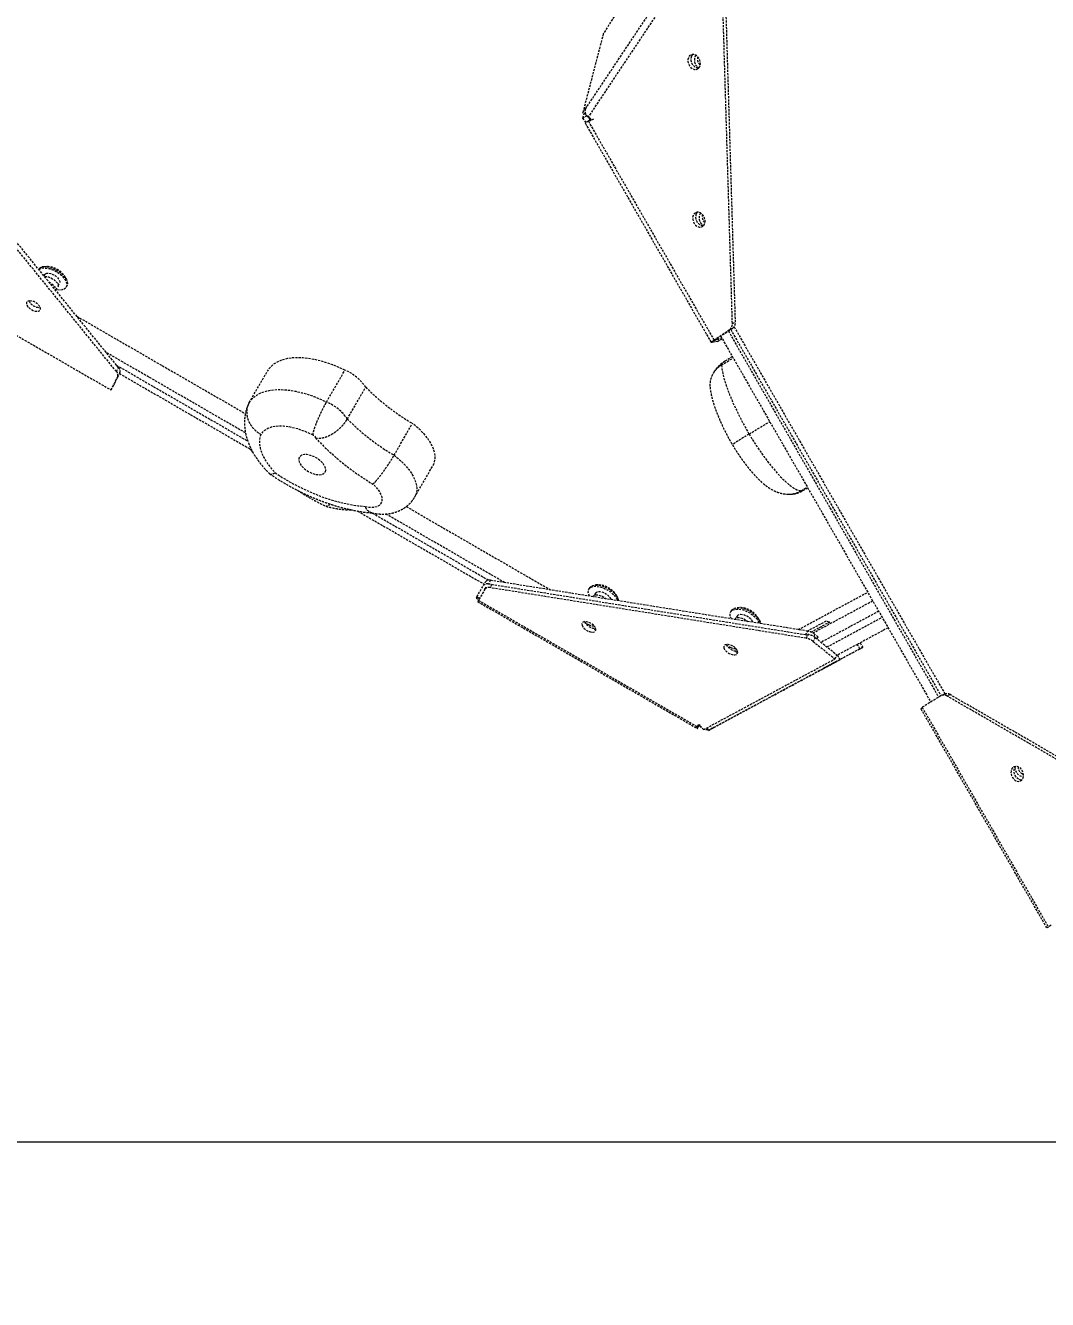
# Model space of a CAD drawing. Header units: millimetres. Extents: x -5934 to 4978, y -3536 to 3518.
# Drawn here: x 854 to 1445, y -608 to 130 of the extents above; entities that cross this region are included whole.
import ezdxf

# ---------------------------------------------------------------- set-up
doc = ezdxf.new("R2010")
doc.units = ezdxf.units.MM
doc.linetypes.add('HIDDEN', pattern=[1.905, 1.27, -0.635])
for name, color, linetype in [('DIKOM_ОБЪЕКТ', 7, 'Continuous'), ('DIKOM_РАЗМЕР_ЗОНА', 7, 'Continuous'), ('DIKOM_РАЗМЕР_ОБЪЕКТА', 7, 'Continuous')]:
    doc.layers.add(name, color=color, linetype=linetype)
doc.styles.add('style1', font='arialbd.ttf', dxfattribs={"width": 0.8})
doc.dimstyles.new('1-50', dxfattribs={"dimtxt": 300, "dimasz": 200, "dimexe": 100, "dimexo": 0, "dimgap": 100, "dimtad": 1, "dimtxsty": 'style1', "dimcen": 200, "dimclrd": 7, "dimclre": 7, "dimclrt": 7, "dimadec": 1, "dimazin": 2, "dimtfac": 1, "dimtmove": 0, "dimatfit": 2, "dimfxl": 0, "dimlwd": 25, "dimlwe": 18, "dimarcsym": 0})

# ---------------------------------------------------------------- blocks, each defined once
blk = doc.blocks.new('*D0')
at = {"layer": 'Defpoints', "color": 0, "transparency": 16777216}
for p in [(-2296.89, 639), (2643.2, 244.5), (2643.2, -1241.2)]:
    blk.add_point(p, dxfattribs=at)
at = {"layer": 'DIKOM_РАЗМЕР_ОБЪЕКТА', "color": 7, "lineweight": 18, "transparency": 16777216}
for p, q in [((-2296.89, 639), (-2296.89, -1341.2)), ((2643.2, 244.5), (2643.2, -1341.2))]:
    blk.add_line(p, q, dxfattribs=at)
at = {"layer": 'DIKOM_РАЗМЕР_ОБЪЕКТА', "color": 7, "lineweight": 25, "transparency": 16777216}
blk.add_line((-2096.89, -1241.2), (2443.2, -1241.2), dxfattribs=at)
at = {"layer": 'DIKOM_РАЗМЕР_ОБЪЕКТА', "color": 7, "transparency": 16777216}
for points in [[(-2096.89, -1207.86), (-2096.89, -1274.53), (-2296.89, -1241.2)], [(2443.2, -1207.86), (2443.2, -1274.53), (2643.2, -1241.2)]]:
    blk.add_solid(points, dxfattribs=at)
at = {"layer": 'DIKOM_РАЗМЕР_ОБЪЕКТА', "color": 7, "transparency": 16777216, "insert": (101.53, -873.15), "char_height": 300, "attachment_point": 5, "style": 'style1'}
blk.add_mtext('{\\fArial|b0|i0|c204|p34;\\H1.75x;4950}', dxfattribs=at)
blk = doc.blocks.new('*D1')
at = {"layer": 'Defpoints', "color": 0, "transparency": 16777216}
for p in [(-1315.67, 1399.62), (-2761.53, -516.72), (2199.14, -516.72)]:
    blk.add_point(p, dxfattribs=at)
at = {"layer": 'DIKOM_РАЗМЕР_ОБЪЕКТА', "color": 7, "lineweight": 18, "transparency": 16777216}
for p, q in [((-1315.67, 1399.62), (-2861.53, 1399.62)), ((2199.14, -516.72), (-2861.53, -516.72))]:
    blk.add_line(p, q, dxfattribs=at)
at = {"layer": 'DIKOM_РАЗМЕР_ОБЪЕКТА', "color": 7, "lineweight": 25, "transparency": 16777216}
blk.add_line((-2761.53, 1199.62), (-2761.53, -316.72), dxfattribs=at)
at = {"layer": 'DIKOM_РАЗМЕР_ОБЪЕКТА', "color": 7, "transparency": 16777216}
for points in [[(-2794.86, 1199.62), (-2728.19, 1199.62), (-2761.53, 1399.62)], [(-2794.86, -316.72), (-2728.19, -316.72), (-2761.53, -516.72)]]:
    blk.add_solid(points, dxfattribs=at)
at = {"layer": 'DIKOM_РАЗМЕР_ОБЪЕКТА', "color": 7, "transparency": 16777216, "insert": (-3129.58, 684.6), "char_height": 300, "attachment_point": 5, "rotation": 90, "style": 'style1'}
blk.add_mtext('{\\fArial|b0|i0|c204|p34;\\H1.75x;1950}', dxfattribs=at)
blk = doc.blocks.new('*D2')
at = {"layer": 'Defpoints', "color": 0, "transparency": 16777216}
for p in [(-2311.07, 3518.49), (-5291.95, -2644.37), (2643.33, -2644.37)]:
    blk.add_point(p, dxfattribs=at)
at = {"layer": 'DIKOM_РАЗМЕР_ЗОНА', "color": 7, "lineweight": 18, "transparency": 16777216}
for p, q in [((-2311.07, 3518.49), (-5391.95, 3518.49)), ((2643.33, -2644.37), (-5391.95, -2644.37))]:
    blk.add_line(p, q, dxfattribs=at)
at = {"layer": 'DIKOM_РАЗМЕР_ЗОНА', "color": 7, "lineweight": 25, "transparency": 16777216}
blk.add_line((-5291.95, 3318.49), (-5291.95, -2444.37), dxfattribs=at)
at = {"layer": 'DIKOM_РАЗМЕР_ЗОНА', "color": 7, "transparency": 16777216}
for points in [[(-5325.28, 3318.49), (-5258.61, 3318.49), (-5291.95, 3518.49)], [(-5325.28, -2444.37), (-5258.61, -2444.37), (-5291.95, -2644.37)]]:
    blk.add_solid(points, dxfattribs=at)
at = {"layer": 'DIKOM_РАЗМЕР_ЗОНА', "color": 7, "transparency": 16777216, "insert": (-5660, 631.36), "char_height": 300, "attachment_point": 5, "rotation": 90, "style": 'style1'}
blk.add_mtext('{\\fArial|b0|i0|c204|p34;\\H1.75x;6150}', dxfattribs=at)
blk = doc.blocks.new('*D3')
at = {"layer": 'Defpoints', "color": 0, "transparency": 16777216}
for p in [(-4645.22, 715.38), (4976.69, 143.64), (4976.69, -3436.45)]:
    blk.add_point(p, dxfattribs=at)
at = {"layer": 'DIKOM_РАЗМЕР_ЗОНА', "color": 7, "lineweight": 18, "transparency": 16777216}
for p, q in [((-4645.22, 715.38), (-4645.22, -3536.45)), ((4976.69, 143.64), (4976.69, -3536.45))]:
    blk.add_line(p, q, dxfattribs=at)
at = {"layer": 'DIKOM_РАЗМЕР_ЗОНА', "color": 7, "lineweight": 25, "transparency": 16777216}
blk.add_line((-4445.22, -3436.45), (4776.69, -3436.45), dxfattribs=at)
at = {"layer": 'DIKOM_РАЗМЕР_ЗОНА', "color": 7, "transparency": 16777216}
for points in [[(-4445.22, -3403.11), (-4445.22, -3469.78), (-4645.22, -3436.45)], [(4776.69, -3403.11), (4776.69, -3469.78), (4976.69, -3436.45)]]:
    blk.add_solid(points, dxfattribs=at)
at = {"layer": 'DIKOM_РАЗМЕР_ЗОНА', "color": 7, "transparency": 16777216, "insert": (87.74, -3068.4), "char_height": 300, "attachment_point": 5, "style": 'style1'}
blk.add_mtext('{\\fArial|b0|i0|c204|p34;\\H1.75x;9600}', dxfattribs=at)

msp = doc.modelspace()

# ---------------------------------------------------------------- linework, layer by layer
at = {"layer": 'DIKOM_ОБЪЕКТ', "color": 7, "linetype": 'HIDDEN', "lineweight": 15}
for p, q in [((1177.953, 81.204), (1243.933, 180.019)), ((1245.554, 175.441), (1179.575, 76.625)), ((1263.042, -42.842), (1256.911, 161.379)), ((1264.819, -42.047), (1258.688, 162.174)), ((1196.556, 137.976), (1188.273, 124.651)), ((1188.273, 124.651), (1176.423, 79.043)), ((1176.423, 79.043), (1178.165, 81.989)), ((1178.462, 82.281), (1177.953, 81.204)), ((1178.29, 81.917), (1178.165, 81.989)), ((907.652, -68.498), (790.68, 75.472)), ((1178.355, 77.928), (1176.423, 79.043)), ((1176.516, 75.949), (1177.203, 78.593)), ((1178.848, 77.354), (1176.516, 75.949)), ((1178.422, 73.432), (1176.516, 75.949)), ((1180.66, 74.69), (1178.694, 73.681)), ((1179.575, 76.625), (1180.775, 75.749)), ((1180.92, 74.937), (1179.646, 74.17)), ((1181.078, 74.75), (1179.65, 74.111)), ((1180.812, 74.514), (1179.65, 74.111)), ((1179.65, 74.111), (1252.397, -52.496)), ((1180.92, 74.937), (1179.723, 76.517)), ((1182.589, 75.309), (1180.812, 74.514)), ((906.376, -70.708), (789.404, 73.262)), ((1177.91, 72.872), (1250.749, -53.895)), ((783.956, -12.5), (903.253, -81.379)), ((864.757, -14.686), (864.414, -15.28)), ((866.003, -9.948), (864.588, -10.042)), ((871.281, -23.564), (872.362, -22.115)), ((872.658, -21), (873.417, -19.686)), ((877.523, -17.51), (876.897, -16.237)), ((877.314, -21.936), (877.74, -21.199)), ((883.474, -38.739), (981.093, -95.1)), ((1263.042, -42.842), (1264.819, -42.047)), ((1252.397, -52.496), (1261.498, -46.355)), ((1254.174, -51.701), (1263.275, -45.559)), ((1256.268, -50.289), (1377.895, -261.988)), ((1260.712, -47.289), (1382.459, -259.197)), ((1263.275, -45.559), (1261.498, -46.355)), ((1262.047, -46.388), (1383.831, -258.359)), ((1264.022, -44.845), (1386.102, -257.332)), ((1253.454, -52.411), (1250.956, -53.916)), ((1254.484, -53.262), (1250.956, -53.916)), ((1254.174, -51.701), (1252.397, -52.496)), ((1253.454, -52.411), (1253.394, -52.306)), ((1256.982, -51.757), (1253.454, -52.411)), ((1254.484, -53.262), (1256.982, -51.757)), ((1254.583, -53.225), (1254.484, -53.262)), ((1254.583, -53.225), (1257.081, -51.72)), ((1256.982, -51.757), (1257.081, -51.72)), ((981.181, -106.276), (900.499, -59.694)), ((1256.708, -66.986), (1263.507, -62.889)), ((1263.055, -62.102), (1258.7, -64.725)), ((907.14, -73.501), (903.253, -81.379)), ((908.416, -71.29), (904.529, -79.168)), ((906.376, -70.708), (907.652, -68.498)), ((906.512, -67.094), (982.464, -110.945)), ((908.416, -71.29), (907.14, -73.501)), ((908.133, -71.864), (984.71, -116.076)), ((983.3, -88.654), (993.933, -70.237)), ((1028.062, -88.359), (1038.695, -69.942)), ((903.253, -81.379), (904.529, -79.168)), ((1040.106, -98.197), (1050.739, -79.78)), ((1067.16, -119.165), (1077.793, -100.748)), ((1272.695, -106.897), (1284.652, -99.694)), ((1079.189, -143.265), (1089.823, -124.848)), ((1302.867, -139.7), (1306.41, -137.565)), ((1303.833, -139.614), (1306.622, -137.934)), ((1046.074, -151.504), (1119.349, -193.809)), ((1054.68, -152.639), (1121.987, -191.499)), ((1131.16, -192.866), (1062.359, -153.144)), ((1074.231, -148.873), (1157.82, -197.133)), ((1123.025, -191.564), (1121.749, -193.774)), ((1306.727, -220.966), (1123.025, -191.564)), ((1115.131, -201.115), (1118.9, -194.585)), ((1119.806, -196.609), (1116.036, -203.139)), ((1118.9, -194.585), (1120.176, -192.376)), ((1119.806, -196.609), (1120.747, -194.98)), ((1305.451, -223.176), (1121.749, -193.774)), ((1123.595, -194.169), (1122.654, -195.798)), ((1305.822, -225.114), (1122.654, -195.798)), ((1180.384, -195.931), (1179.958, -196.667)), ((1183.855, -198.917), (1183.096, -200.232)), ((1185.102, -194.18), (1183.686, -194.273)), ((1301.207, -220.082), (1341.396, -198.459)), ((1114.683, -201.892), (1116.238, -202.79)), ((1115.131, -201.115), (1116.686, -202.014)), ((1115.588, -203.915), (1242.791, -277.361)), ((1116.036, -203.139), (1242.955, -276.421)), ((1182.279, -201.046), (1182.278, -201.048)), ((1196.622, -201.742), (1195.995, -200.469)), ((1309.603, -222.047), (1344.24, -203.41)), ((1262.477, -209.072), (1262.052, -209.809)), ((1265.949, -212.059), (1265.19, -213.374)), ((1267.195, -207.322), (1265.78, -207.415)), ((1278.715, -214.883), (1278.088, -213.611)), ((1347.729, -209.482), (1314.411, -227.409)), ((1317.811, -230.122), (1349.722, -212.952)), ((1305.451, -223.176), (1306.727, -220.966)), ((1319.203, -215.746), (1317.172, -215.135)), ((1319.677, -216.626), (1319.203, -215.746)), ((1353.211, -219.024), (1335.89, -228.343)), ((1305.822, -225.114), (1307.098, -222.904)), ((1307.098, -222.904), (1306.912, -222.874)), ((1311.039, -224.718), (1309.763, -226.927)), ((1309.763, -226.927), (1322.439, -237.044)), ((1310.797, -222.884), (1310.113, -224.068)), ((1312.622, -224.399), (1310.797, -222.884)), ((1311.039, -224.718), (1323.715, -234.834)), ((1311.997, -225.482), (1312.622, -224.399)), ((1337.078, -227.704), (1338.499, -230.346)), ((1322.439, -237.044), (1323.715, -234.834)), ((1323.801, -234.848), (1323.665, -234.921)), ((1335.384, -228.615), (1323.801, -234.848)), ((1323.801, -234.848), (1325.222, -237.489)), ((1336.805, -231.257), (1325.222, -237.489)), ((1336.69, -231.335), (1326.474, -236.833)), ((1336.805, -231.257), (1335.384, -228.615)), ((1338.505, -230.358), (1338.499, -230.346)), ((1246.363, -277.99), (1322.439, -237.044)), ((1325.222, -237.489), (1249.146, -278.435)), ((1250.612, -277.647), (1326.474, -236.833)), ((1385.896, -257.415), (1384.119, -258.21)), ((1389.046, -257.708), (1387.269, -258.503)), ((1554.957, -353.506), (1389.046, -257.708)), ((1372.179, -265.761), (1373.044, -265.24)), ((1383.789, -258.384), (1372.922, -265.029)), ((1372.922, -265.029), (1445.866, -392.012)), ((1553.18, -354.301), (1387.269, -258.503)), ((1445.123, -392.744), (1372.179, -265.761)), ((1242.771, -277.349), (1244.271, -274.752)), ((1243.577, -275.343), (1242.955, -276.421)), ((1242.955, -276.421), (1243.095, -275.541)), ((1243.193, -275.372), (1243.095, -275.541)), ((1244.206, -275.719), (1246.363, -277.99)), ((1245.217, -276.783), (1244.206, -275.72)), ((1244.207, -275.72), (1244.206, -275.72)), ((1248.335, -276.928), (1249.146, -278.435)), ((1249.146, -278.435), (1251.903, -276.952)), ((1251.903, -276.952), (1250.612, -277.647)), ((1251.903, -276.952), (1251.903, -276.952)), ((1447.621, -391.239), (1445.123, -392.744))]:
    msp.add_line(p, q, dxfattribs=at)
at = {"layer": 'DIKOM_ОБЪЕКТ', "color": 7, "linetype": 'HIDDEN', "lineweight": 15, "flags": 128}
for points in [[(1237.546, 110.891), (1237.289, 109.782), (1237.323, 108.565), (1237.647, 107.338), (1238.234, 106.201), (1239.036, 105.246), (1239.989, 104.551), (1241.015, 104.171), (1242.031, 104.138), (1242.955, 104.454), (1243.711, 105.093), (1244.24, 106.004), (1244.497, 107.113), (1244.462, 108.33), (1244.138, 109.557), (1243.551, 110.694), (1242.749, 111.649), (1241.796, 112.344), (1240.771, 112.724), (1239.755, 112.758), (1238.831, 112.442), (1238.074, 111.802), (1237.546, 110.891)], [(1239.323, 111.687), (1239.851, 112.598), (1240.019, 112.783)], [(1240.286, 19.63), (1240.028, 18.521), (1240.063, 17.304), (1240.387, 16.077), (1240.974, 14.94), (1241.776, 13.985), (1242.729, 13.29), (1243.755, 12.91), (1244.771, 12.877), (1245.694, 13.192), (1246.451, 13.832), (1246.979, 14.743), (1247.237, 15.852), (1247.202, 17.069), (1246.878, 18.296), (1246.291, 19.433), (1245.489, 20.388), (1244.536, 21.083), (1243.51, 21.463), (1242.494, 21.497), (1241.571, 21.181), (1240.814, 20.541), (1240.286, 19.63)], [(1242.063, 20.425), (1242.591, 21.337), (1242.759, 21.522)], [(861.382, -11.544), (861.638, -11.221), (862.462, -10.593)], [(861.497, -11.69), (862.037, -11.33), (863.133, -10.927), (864.457, -10.765), (865.959, -10.849), (867.582, -11.177), (869.262, -11.735), (870.936, -12.504), (872.539, -13.452), (874.009, -14.543), (875.289, -15.737), (876.332, -16.985), (877.096, -18.242), (877.552, -19.458), (877.683, -20.587), (877.484, -21.584), (876.962, -22.413), (876.137, -23.041), (875.041, -23.444), (873.717, -23.607), (872.214, -23.522), (871.412, -23.388)], [(862.462, -10.593), (863.558, -10.19), (864.882, -10.028), (866.385, -10.112), (868.007, -10.44), (869.688, -10.999), (871.361, -11.767), (872.964, -12.715), (874.434, -13.807), (875.715, -15), (876.757, -16.249), (877.521, -17.505), (877.977, -18.721), (878.108, -19.85), (877.909, -20.848), (877.74, -21.199)], [(864.757, -14.686), (864.815, -14.593), (865.376, -14.104)], [(865.376, -14.104), (866.213, -13.843), (867.263, -13.83), (868.447, -14.066), (869.68, -14.533), (870.868, -15.197), (871.924, -16.009), (872.77, -16.907), (873.343, -17.827), (873.6, -18.699), (873.522, -19.458), (873.417, -19.686)], [(864.811, -15.764), (865.82, -15.742), (867.016, -15.956), (868.269, -16.4), (869.495, -17.041), (870.609, -17.838), (871.535, -18.736), (872.211, -19.673), (872.59, -20.586), (872.646, -21.412), (872.376, -22.095), (872.362, -22.115)], [(867.382, -18.929), (868.154, -19.358), (869.255, -20.146), (870.17, -21.033), (870.838, -21.959), (871.213, -22.861), (871.269, -23.678), (871.265, -23.708)], [(856.33, -29.789), (855.424, -29.908), (854.76, -30.263), (854.39, -30.826), (854.344, -31.552), (854.626, -32.382), (855.214, -33.248), (856.06, -34.08), (857.094, -34.812), (858.234, -35.383), (859.387, -35.747), (860.46, -35.875), (861.365, -35.757), (862.03, -35.402), (862.4, -34.838), (862.446, -34.112), (862.163, -33.282), (861.576, -32.416), (860.73, -31.584), (859.696, -30.853), (858.555, -30.282), (857.402, -29.917), (856.33, -29.789)], [(1250.956, -53.916), (1250.8, -53.925), (1250.743, -53.876), (1250.785, -53.77), (1250.926, -53.61), (1251.163, -53.398), (1251.492, -53.138), (1251.906, -52.836), (1252.397, -52.496)], [(1253.454, -52.411), (1253.376, -52.415), (1253.347, -52.391), (1253.368, -52.338), (1253.439, -52.258), (1253.557, -52.152), (1253.722, -52.022), (1253.929, -51.871), (1254.174, -51.701)], [(1038.695, -69.942), (1035.154, -68.292), (1031.587, -66.838), (1028.021, -65.59), (1024.486, -64.558), (1021.01, -63.752), (1017.621, -63.177), (1014.347, -62.839), (1011.214, -62.739), (1008.247, -62.879), (1005.47, -63.257), (1002.906, -63.871), (1000.576, -64.716), (998.498, -65.784), (996.688, -67.068), (995.163, -68.556), (993.933, -70.237)], [(1256.708, -66.986), (1256.963, -69.238), (1257.44, -71.766), (1258.133, -74.549), (1259.038, -77.565), (1260.146, -80.79), (1261.45, -84.198), (1262.939, -87.762), (1264.601, -91.453), (1266.422, -95.243), (1268.389, -99.101), (1270.486, -102.996), (1272.695, -106.897)], [(983.3, -88.654), (984.529, -86.973), (986.055, -85.485), (987.864, -84.201), (989.943, -83.133), (992.273, -82.289), (994.837, -81.675), (997.614, -81.296), (1000.581, -81.156), (1003.714, -81.256), (1006.988, -81.594), (1010.377, -82.169), (1013.853, -82.976), (1017.388, -84.007), (1020.954, -85.255), (1024.521, -86.709), (1028.062, -88.359)], [(1020.236, -107.55), (1017.34, -106.156), (1014.413, -104.959), (1011.491, -103.974), (1008.61, -103.214), (1005.807, -102.688), (1003.117, -102.403), (1000.573, -102.363), (998.208, -102.567), (996.05, -103.014), (994.128, -103.698), (992.465, -104.61), (991.083, -105.739), (989.997, -107.071)], [(1089.823, -124.848), (1089.899, -124.712), (1090.561, -123.143), (1090.903, -121.416), (1090.923, -119.552), (1090.619, -117.575), (1089.996, -115.509), (1089.06, -113.379), (1087.825, -111.212), (1086.304, -109.034), (1084.517, -106.872), (1082.486, -104.753), (1080.235, -102.703), (1077.793, -100.748)], [(989.997, -107.071), (989.431, -108.885), (989.183, -110.847), (989.256, -112.937), (989.65, -115.135), (990.36, -117.419), (991.379, -119.765), (992.697, -122.151), (994.301, -124.553), (996.175, -126.945), (998.301, -129.306)], [(1021.637, -109.153), (1021.709, -108.975), (1021.695, -108.759), (1021.596, -108.52), (1021.419, -108.275), (1021.176, -108.04), (1020.884, -107.832), (1020.564, -107.665), (1020.236, -107.55)], [(1272.695, -106.897), (1274.762, -110.254), (1276.884, -113.542), (1279.044, -116.734), (1281.225, -119.805), (1283.41, -122.73), (1285.58, -125.485), (1287.718, -128.049), (1289.807, -130.4), (1291.829, -132.519), (1293.77, -134.39), (1295.612, -135.996), (1297.342, -137.327), (1298.944, -138.369), (1300.407, -139.116), (1301.718, -139.561), (1302.867, -139.7)], [(1027.383, -128.701), (1027.603, -127.782), (1027.504, -126.732), (1027.089, -125.595), (1026.376, -124.417), (1025.394, -123.247), (1024.183, -122.133), (1022.793, -121.12), (1021.28, -120.249), (1019.706, -119.557), (1018.137, -119.071), (1016.635, -118.812), (1015.263, -118.79), (1014.077, -119.006), (1013.126, -119.452), (1012.447, -120.108), (1012.07, -120.948), (1012.009, -121.938), (1012.267, -123.037), (1012.834, -124.2), (1013.686, -125.38), (1014.788, -126.528), (1016.096, -127.597), (1017.555, -128.544), (1019.106, -129.33), (1020.686, -129.921), (1022.229, -130.296), (1023.673, -130.437), (1024.959, -130.339), (1026.033, -130.007), (1026.852, -129.453), (1027.383, -128.701)], [(1067.16, -119.165), (1069.602, -121.121), (1071.853, -123.171), (1073.884, -125.29), (1075.671, -127.451), (1077.192, -129.629), (1078.427, -131.796), (1079.363, -133.926), (1079.986, -135.992), (1080.29, -137.969), (1080.27, -139.833), (1079.928, -141.56), (1079.266, -143.129), (1079.19, -143.264)], [(998.301, -129.306), (1002.451, -131.987), (1006.714, -134.514), (1011.068, -136.873), (1015.49, -139.051), (1019.955, -141.037), (1024.44, -142.82), (1028.921, -144.391), (1033.373, -145.74), (1037.773, -146.862), (1042.097, -147.749), (1046.322, -148.397), (1050.425, -148.803)], [(1050.425, -148.803), (1052.429, -149.172), (1054.303, -149.283), (1055.996, -149.136), (1057.461, -148.733), (1058.659, -148.086), (1059.556, -147.212), (1060.129, -146.136), (1060.361, -144.887), (1060.246, -143.499), (1059.787, -142.009), (1058.996, -140.46), (1057.897, -138.893), (1056.517, -137.351), (1054.896, -135.876)], [(1302.867, -139.7), (1303.461, -139.743), (1303.833, -139.614)], [(1180.382, -200.75), (1179.866, -199.627), (1179.603, -198.458), (1179.669, -197.402), (1180.063, -196.501), (1180.769, -195.789), (1181.76, -195.293), (1182.997, -195.032), (1184.435, -195.017), (1186.016, -195.248), (1187.681, -195.715), (1189.365, -196.402), (1191.004, -197.282), (1192.534, -198.32), (1193.898, -199.478), (1195.042, -200.71), (1195.922, -201.969), (1196.505, -203.207), (1196.547, -203.331)], [(1180.384, -195.931), (1180.488, -195.765), (1181.194, -195.052), (1182.185, -194.556), (1183.423, -194.295), (1184.86, -194.28), (1186.441, -194.511), (1188.106, -194.979), (1189.79, -195.666), (1191.429, -196.545), (1192.96, -197.584), (1194.323, -198.741), (1195.467, -199.973), (1196.347, -201.233), (1196.931, -202.471), (1197.171, -203.438)], [(1183.855, -198.917), (1184.101, -198.605), (1184.778, -198.203), (1185.708, -198.039), (1186.821, -198.126), (1188.036, -198.457), (1189.261, -199.008), (1190.407, -199.737), (1191.389, -200.591), (1192.132, -201.506), (1192.583, -202.415), (1192.663, -202.71)], [(1115.131, -201.115), (1114.938, -201.45), (1114.797, -201.694), (1114.711, -201.842), (1114.683, -201.892), (1114.683, -201.892)], [(1116.036, -203.139), (1115.843, -203.474), (1115.702, -203.718), (1115.617, -203.866), (1115.588, -203.915), (1115.588, -203.915)], [(1182.279, -201.046), (1182.528, -200.654), (1183.162, -200.202), (1184.056, -199.978), (1185.146, -199.997), (1186.361, -200.258), (1187.615, -200.744), (1188.825, -201.42), (1189.907, -202.241), (1189.953, -202.282)], [(1197.171, -203.438), (1197.008, -202.708), (1196.622, -201.742)], [(1262.477, -213.894), (1261.958, -212.765), (1261.695, -211.596), (1261.763, -210.541), (1262.158, -209.64), (1262.864, -208.929), (1263.856, -208.433), (1265.095, -208.173), (1266.533, -208.159), (1268.114, -208.39), (1269.779, -208.859), (1271.463, -209.546), (1273.102, -210.426), (1274.632, -211.465), (1275.995, -212.623), (1277.138, -213.856), (1278.018, -215.115), (1278.6, -216.353), (1278.64, -216.47)], [(1262.477, -209.072), (1262.583, -208.904), (1263.29, -208.192), (1264.282, -207.697), (1265.52, -207.437), (1266.958, -207.422), (1268.54, -207.654), (1270.205, -208.122), (1271.889, -208.81), (1273.527, -209.69), (1275.057, -210.729), (1276.42, -211.887), (1277.563, -213.119), (1278.443, -214.378), (1279.025, -215.616), (1279.265, -216.582)], [(1264.372, -214.188), (1264.622, -213.794), (1265.257, -213.342), (1266.151, -213.119), (1267.242, -213.139), (1268.457, -213.401), (1269.711, -213.887), (1270.921, -214.563), (1272.003, -215.385), (1272.05, -215.427)], [(1265.949, -212.059), (1266.195, -211.745), (1266.873, -211.344), (1267.803, -211.181), (1268.917, -211.268), (1270.132, -211.6), (1271.357, -212.151), (1272.503, -212.88), (1273.484, -213.735), (1274.227, -214.65), (1274.677, -215.558), (1274.756, -215.849)], [(1176.003, -217.543), (1176.412, -218.396), (1177.11, -219.257), (1178.04, -220.057), (1179.127, -220.73), (1180.284, -221.223), (1181.416, -221.496), (1182.431, -221.525), (1183.248, -221.31), (1183.8, -220.867), (1184.043, -220.232), (1183.956, -219.456), (1183.547, -218.604), (1182.849, -217.743), (1181.919, -216.943), (1180.832, -216.269), (1179.675, -215.776), (1178.543, -215.504), (1177.528, -215.474), (1176.711, -215.69), (1176.159, -216.133), (1175.916, -216.768), (1176.003, -217.543)], [(1279.265, -216.582), (1279.103, -215.853), (1278.715, -214.883)], [(1306.401, -220.93), (1306.56, -220.845), (1307.95, -220.097)], [(1307.95, -220.097), (1309.441, -219.295), (1310.964, -218.475), (1312.448, -217.677), (1313.824, -216.937), (1315.027, -216.29), (1316, -215.766), (1316.699, -215.39), (1317.091, -215.179), (1317.172, -215.135)], [(1308.515, -221.496), (1309.854, -220.776), (1311.494, -219.894), (1313.108, -219.025), (1314.635, -218.203), (1316.017, -217.46), (1317.199, -216.824), (1318.137, -216.32), (1318.794, -215.966), (1319.145, -215.777), (1319.203, -215.746)], [(1335.384, -228.615), (1335.759, -228.413), (1335.862, -228.358)], [(1258.095, -230.682), (1258.504, -231.535), (1259.202, -232.396), (1260.132, -233.195), (1261.219, -233.869), (1262.376, -234.362), (1263.508, -234.634), (1264.523, -234.664), (1265.34, -234.449), (1265.892, -234.005), (1266.135, -233.37), (1266.048, -232.595), (1265.639, -231.743), (1264.941, -230.881), (1264.011, -230.082), (1262.924, -229.408), (1261.767, -228.915), (1260.635, -228.643), (1259.62, -228.613), (1258.803, -228.829), (1258.251, -229.272), (1258.008, -229.907), (1258.095, -230.682)], [(1336.69, -231.335), (1337.091, -231.119), (1337.45, -230.926), (1337.763, -230.758), (1338.025, -230.616), (1338.233, -230.505), (1338.383, -230.424), (1338.474, -230.375), (1338.505, -230.358)], [(1338.499, -230.346), (1338.471, -230.361), (1338.386, -230.406), (1338.246, -230.482), (1338.053, -230.586), (1337.809, -230.717), (1337.517, -230.874), (1337.181, -231.055), (1336.805, -231.257)], [(1316.443, -242.219), (1317.373, -241.718), (1318.445, -241.141), (1319.573, -240.535), (1320.664, -239.948), (1321.631, -239.427), (1322.395, -239.016), (1322.894, -238.747), (1323.089, -238.643), (1322.962, -238.711), (1322.525, -238.946), (1321.812, -239.329), (1320.882, -239.83), (1319.81, -240.407), (1318.683, -241.013), (1317.591, -241.601), (1316.624, -242.121), (1315.86, -242.532), (1315.361, -242.801), (1315.167, -242.905), (1315.294, -242.837), (1315.731, -242.602), (1316.443, -242.219)], [(1316.446, -242.224), (1317.376, -241.724), (1318.448, -241.147), (1319.575, -240.54), (1320.667, -239.953), (1321.634, -239.433), (1322.398, -239.022), (1322.897, -238.753), (1323.091, -238.648), (1322.964, -238.716), (1322.527, -238.952), (1321.815, -239.335), (1320.885, -239.835), (1319.812, -240.412), (1318.685, -241.019), (1317.594, -241.606), (1316.627, -242.126), (1315.863, -242.538), (1315.363, -242.806), (1315.169, -242.911), (1315.296, -242.843), (1315.733, -242.608), (1316.446, -242.224)], [(1251.903, -276.952), (1252.032, -276.882), (1252.141, -276.824), (1252.227, -276.778), (1252.285, -276.746), (1252.315, -276.73), (1252.315, -276.73), (1252.285, -276.746), (1252.227, -276.778), (1252.141, -276.824), (1252.032, -276.882), (1251.903, -276.952)], [(1429.814, -307.673), (1430.609, -307.095), (1431.187, -306.233), (1431.501, -305.157), (1431.525, -303.953), (1431.258, -302.72), (1430.72, -301.558), (1429.957, -300.56), (1429.028, -299.807), (1428.011, -299.361), (1426.986, -299.257), (1426.038, -299.504), (1425.242, -300.082), (1424.664, -300.944), (1424.35, -302.02), (1424.326, -303.224), (1424.593, -304.457), (1425.131, -305.619), (1425.894, -306.617), (1426.823, -307.37), (1427.84, -307.816), (1428.865, -307.92), (1429.814, -307.673)], [(1430.576, -307.129), (1429.617, -307.021), (1428.6, -306.575), (1427.671, -305.822), (1426.908, -304.824), (1426.37, -303.662), (1426.103, -302.429), (1426.127, -301.225), (1426.441, -300.149), (1427.019, -299.287), (1427.052, -299.253)], [(1426.624, -299.804), (1426.75, -300.986), (1427.158, -302.195), (1427.817, -303.286), (1428.672, -304.169), (1429.656, -304.772), (1430.688, -305.048), (1431.52, -305.011)]]:
    msp.add_lwpolyline(points, dxfattribs=at)
at = {"layer": 'DIKOM_ОБЪЕКТ', "color": 7, "linetype": 'HIDDEN', "lineweight": 15}
for centre, radius, start, end in [((1244.071, 109.939), 5.059, 159.792684, 264.021137), ((1246.108, 109.459), 5.089, 146.118101, 240.978369), ((1247.827, 110.273), 5.028, 166.355611, 227.244233), ((1246.81, 18.678), 5.059, 159.792716, 264.020778), ((1248.844, 18.198), 5.089, 146.101663, 241.014309), ((1250.563, 19.012), 5.028, 166.32425, 227.29301), ((864.53, -14.089), 4.048, 89.176344, 141.033007), ((865.963, -22.597), 12.648, 30.182743, 89.817257), ((861.89, -26.779), 6.856, 206.448592, 273.551408), ((1259.068, -43.191), 3.99, 307.529345, 5.015557), ((1260.845, -42.395), 3.99, 307.529067, 5.015834), ((1261.433, -69.142), 5.194, 121.741715, 155.470846), ((904.491, -72.725), 2.761, 343.67679, 46.926676), ((905.767, -70.515), 2.761, 343.678652, 46.924814), ((1028.534, -94.673), 26.737, 33.849204, 67.664011), ((1148.295, 18.156), 138.234, 225.111498, 239.33507), ((1017.901, -113.09), 26.737, 33.849204, 67.664011), ((1137.664, -0.258), 138.237, 225.111678, 239.33489), ((1138.427, 2.144), 161.329, 223.620254, 238.817236), ((1122.212, -194.117), 2.679, 72.348202, 139.45534), ((1120.936, -196.327), 2.679, 72.347773, 139.455769), ((1121.842, -198.35), 2.679, 72.347773, 139.455769), ((1185.061, -206.829), 12.649, 30.183626, 89.816374), ((1267.154, -219.971), 12.649, 30.184476, 89.815524), ((1183.54, -212.398), 6.936, 206.56384, 268.821615), ((1183.996, -207.952), 10.184, 229.936663, 246.103833), ((1183.033, -210.671), 7.312, 244.366546, 270.310254), ((1182.335, -218.314), 1.757, 294.422516, 328.720095), ((1305.119, -229.652), 8.834, 50.005371, 79.514412), ((1304.246, -230.435), 7.359, 71.534701, 80.577645), ((1304.223, -233.777), 8.81, 51.033396, 79.541265), ((1305.5, -231.566), 8.809, 51.03075, 79.542343), ((1265.632, -225.537), 6.936, 206.563547, 268.821926), ((1266.085, -221.096), 10.179, 229.931395, 246.106697), ((1265.125, -223.809), 7.313, 244.369121, 270.309509), ((1264.428, -231.453), 1.756, 294.416327, 328.723156), ((1385.43, -261.325), 3.369, 56.916089, 119.152841), ((1387.19, -260.585), 3.424, 57.171359, 112.209615), ((1433.325, -299.326), 4.915, 181.972085, 248.442481)]:
    msp.add_arc(centre, radius, start, end, dxfattribs=at)
for centre, major_axis, ratio, start_param, end_param in [((1178.1, 81.74), (0.455, 0.808), 0.0738966, 5.487909, 7.5823041), ((1180.413, 75.208), (0.636, -0.533), 0.7830754, 5.844929, 7.9393241), ((1180.855, 74.688), (-0.474, 0.694), 0.2357168, 4.5861642, 4.9150073), ((1243.791, -275.943), (0.638, -0.532), 0.5393073, 1.3572483, 3.4516434), ((1243.791, -275.943), (0.638, -0.532), 0.5392763, 1.3570985, 1.8846563)]:
    msp.add_ellipse(centre, major_axis=major_axis, ratio=ratio, start_param=start_param, end_param=end_param, dxfattribs=at)
for points, knots in [([(1177.953, 81.204), (1177.821, 80.792), (1177.577, 80.038), (1177.801, 78.815), (1178.413, 77.666), (1179.168, 76.99), (1179.575, 76.625)], [0, 0, 0, 0, 0.27319, 0.5000182, 0.7304094, 1, 1, 1, 1]), ([(1179.65, 74.111), (1179.254, 73.939), (1178.529, 73.624), (1177.983, 73.263), (1177.792, 72.993), (1177.922, 72.909), (1177.946, 72.893)], [0, 0, 0, 0, 0.3484721, 0.6378143, 0.9316916, 1, 1, 1, 1]), ([(1258.708, -64.759), (1258.211, -65.062), (1257.027, -65.783), (1255.375, -67.211), (1253.783, -68.942), (1252.634, -70.471), (1252.123, -71.43), (1251.96, -71.736)], [0, 0, 0, 0, 0.1731359, 0.4124875, 0.6500837, 0.8885337, 1, 1, 1, 1]), ([(1256.708, -66.986), (1256.043, -67.431), (1254.694, -68.334), (1253.031, -70.063), (1251.677, -72.029), (1250.704, -74.174), (1250.15, -76.465), (1249.965, -78.345), (1250.113, -79.44), (1250.154, -79.748)], [0, 0, 0, 0, 0.1539207, 0.3123226, 0.4662431, 0.6245955, 0.7791051, 0.9380144, 1, 1, 1, 1]), ([(1250.114, -79.752), (1250.13, -79.94), (1250.229, -81.131), (1250.608, -83.385), (1251.333, -86.564), (1252.304, -89.846), (1253.438, -93.115), (1254.7, -96.344), (1256.078, -99.561), (1257.569, -102.78), (1259.164, -106.002), (1260.858, -109.221), (1262.182, -111.614), (1262.94, -112.925), (1263.084, -113.174)], [0, 0, 0, 0, 0.0188222, 0.1188778, 0.2272333, 0.3336595, 0.4337963, 0.5294366, 0.6221734, 0.7129971, 0.8025414, 0.8912308, 0.9793749, 1, 1, 1, 1]), ([(1020.236, -107.55), (1020.236, -107.543), (1020.25, -106.894), (1020.506, -105.655), (1021.114, -103.581), (1021.839, -101.524), (1022.709, -99.306), (1023.682, -97.029), (1024.743, -94.713), (1025.841, -92.468), (1026.967, -90.297), (1027.693, -89.011), (1028.062, -88.359)], [0, 0, 0, 0, 0.0016794, 0.1432315, 0.2488629, 0.3575569, 0.4631165, 0.5717345, 0.6772707, 0.7858662, 0.8914027, 1, 1, 1, 1]), ([(982.808, -89.642), (982.543, -90.261), (981.911, -91.733), (981.215, -94.17), (980.715, -96.918), (980.51, -99.729), (980.591, -102.595), (980.962, -105.51), (981.624, -108.473), (982.587, -111.476), (983.853, -114.51), (985.422, -117.553), (987.285, -120.58), (989.419, -123.558), (991.806, -126.453), (993.692, -128.508), (994.787, -129.584), (994.961, -129.756)], [0, 0, 0, 0, 0.0466097, 0.1108417, 0.1752832, 0.2404702, 0.3068763, 0.3749565, 0.445108, 0.5175863, 0.5924129, 0.6693028, 0.7476862, 0.8268684, 0.9061254, 0.9850603, 1, 1, 1, 1]), ([(983.3, -88.654), (982.981, -89.286), (982.335, -90.568), (981.864, -92.691), (981.775, -94.913), (982.106, -97.15), (982.845, -99.374), (983.96, -101.484), (985.439, -103.458), (987.389, -105.378), (989.009, -106.512), (989.975, -107.058), (989.997, -107.071)], [0, 0, 0, 0, 0.10577217, 0.21461251, 0.32038744, 0.42922651, 0.53502083, 0.64387898, 0.74972894, 0.8586434, 0.99664471, 1, 1, 1, 1]), ([(1021.637, -109.153), (1021.645, -109.155), (1022.222, -109.298), (1023.375, -109.408), (1025.246, -109.254), (1027.323, -108.742), (1029.536, -107.852), (1031.717, -106.663), (1033.775, -105.248), (1035.708, -103.631), (1037.426, -101.894), (1038.946, -100.056), (1039.716, -98.823), (1040.106, -98.197)], [0, 0, 0, 0, 0.0010787, 0.0812554, 0.1643756, 0.268223, 0.3751113, 0.4780715, 0.5839567, 0.6864857, 0.79196, 0.8944896, 1, 1, 1, 1]), ([(1272.695, -106.897), (1272.012, -107.31), (1270.626, -108.149), (1268.733, -109.317), (1267.023, -110.392), (1265.584, -111.319), (1264.426, -112.091), (1263.613, -112.667), (1263.128, -113.052), (1263.107, -113.129), (1263.098, -113.166)], [0, 0, 0, 0, 0.1245394, 0.2526871, 0.3772255, 0.5053717, 0.629935, 0.7581079, 0.8827314, 1, 1, 1, 1]), ([(983.422, -115.332), (983.738, -115.722), (984.469, -116.625), (985.285, -117.502), (985.749, -118.001)], [0, 0, 0, 0, 0.4313034, 1, 1, 1, 1]), ([(1263.085, -113.174), (1263.279, -113.494), (1264.055, -114.778), (1265.464, -116.994), (1267.323, -119.776), (1269.229, -122.47), (1271.174, -125.066), (1273.159, -127.551), (1275.19, -129.923), (1277.289, -132.183), (1279.505, -134.348), (1281.796, -136.319), (1284.057, -137.969), (1286.202, -139.257), (1288.234, -140.229), (1290.26, -140.963), (1292.325, -141.458), (1294.224, -141.722), (1295.446, -141.701), (1295.945, -141.692)], [0, 0, 0, 0, 0.0213566, 0.0856549, 0.1501105, 0.2149205, 0.2803477, 0.3467369, 0.4145792, 0.4846332, 0.5581477, 0.6372226, 0.7110145, 0.7716032, 0.825262, 0.8749283, 0.9222742, 0.9683081, 1, 1, 1, 1]), ([(1054.896, -135.876), (1054.903, -135.87), (1055.375, -135.461), (1056.277, -134.57), (1057.709, -132.942), (1059.079, -131.244), (1060.513, -129.345), (1061.95, -127.336), (1063.382, -125.236), (1064.743, -123.148), (1066.036, -121.079), (1066.782, -119.809), (1067.16, -119.165)], [0, 0, 0, 0, 0.002043, 0.1451476, 0.2509365, 0.3597584, 0.4650849, 0.5734339, 0.6785532, 0.7867073, 0.8918286, 1, 1, 1, 1]), ([(995.105, -129.874), (995.455, -130.117), (997.187, -131.317), (1000.389, -133.382), (1004.742, -136.002), (1009.188, -138.462), (1013.707, -140.759), (1018.286, -142.883), (1022.909, -144.827), (1027.564, -146.582), (1032.235, -148.142), (1036.909, -149.498), (1041.573, -150.643), (1046.212, -151.565), (1050.656, -152.253), (1053.514, -152.518), (1054.866, -152.644)], [0, 0, 0, 0, 0.0190948, 0.0945667, 0.1699955, 0.2454167, 0.3208667, 0.3963826, 0.4720095, 0.547793, 0.6237791, 0.700014, 0.776542, 0.8534031, 0.9306277, 1, 1, 1, 1]), ([(995.108, -129.869), (995.296, -129.961), (995.688, -130.154), (996.723, -130.023), (997.678, -129.637), (998.294, -129.31), (998.301, -129.306)], [0, 0, 0, 0, 0.2766994, 0.5807418, 0.9952045, 1, 1, 1, 1]), ([(1011.139, -139.421), (1012.326, -140.183), (1014.934, -141.858), (1019.091, -144.266), (1023.386, -146.592), (1026.244, -147.978), (1027.585, -148.628)], [0, 0, 0, 0, 0.2244308, 0.4932239, 0.7620445, 1, 1, 1, 1]), ([(1294.749, -141.689), (1295.126, -141.726), (1296.178, -141.829), (1297.925, -141.7), (1299.94, -141.314), (1301.943, -140.648), (1303.186, -139.964), (1303.825, -139.612)], [0, 0, 0, 0, 0.1197309, 0.334876, 0.5515481, 0.7691919, 1, 1, 1, 1]), ([(1295.946, -141.716), (1296.747, -141.658), (1298.342, -141.543), (1300.693, -140.86), (1302.136, -140.09), (1302.867, -139.7)], [0, 0, 0, 0, 0.332306, 0.6613824, 1, 1, 1, 1]), ([(1030.2, -147.428), (1030.134, -147.502), (1029.734, -147.953), (1029.085, -148.41), (1028.322, -148.781), (1027.938, -148.699), (1027.767, -148.663)], [0, 0, 0, 0, 0.0662506, 0.4039467, 0.7334389, 1, 1, 1, 1]), ([(1054.378, -152.572), (1054.486, -152.596), (1055.607, -152.85), (1057.663, -153.124), (1060.505, -153.281), (1063.183, -153.15), (1065.74, -152.759), (1068.157, -152.114), (1070.426, -151.226), (1072.537, -150.105), (1074.476, -148.762), (1076.276, -147.158), (1077.891, -145.338), (1078.762, -143.939), (1079.184, -143.261)], [0, 0, 0, 0, 0.0114202, 0.118653, 0.2166772, 0.3119554, 0.4038303, 0.492513, 0.5785952, 0.6627148, 0.7454315, 0.8272057, 0.9163228, 1, 1, 1, 1]), ([(1027.76, -148.69), (1028.065, -148.774), (1029.619, -149.204), (1032.424, -149.82), (1036.16, -150.422), (1039.511, -150.761), (1041.584, -150.774), (1042.439, -150.779)], [0, 0, 0, 0, 0.0612709, 0.3118209, 0.5647688, 0.820352, 1, 1, 1, 1]), ([(1054.388, -152.527), (1054.212, -152.504), (1053.611, -152.425), (1052.658, -151.849), (1051.466, -150.723), (1050.767, -149.563), (1050.43, -148.815), (1050.425, -148.803)], [0, 0, 0, 0, 0.1090375, 0.3719921, 0.642509, 0.9946489, 1, 1, 1, 1]), ([(1242.771, -277.35), (1242.771, -277.35), (1242.767, -277.406), (1242.787, -277.184), (1242.896, -276.688), (1242.955, -276.421)], [0, 0, 0, 0, 0.0001802, 0.4608924, 1, 1, 1, 1]), ([(1248.995, -278.155), (1248.585, -278.186), (1247.794, -278.247), (1247.064, -277.946), (1246.712, -277.802)], [0, 0, 0, 0, 0.5183102, 1, 1, 1, 1])]:
    msp.add_open_spline(points, degree=3, knots=knots, dxfattribs=at)

# ---------------------------------------------------------------- dimensions: what is measured, and where the dimension line sits
at = {"layer": 'DIKOM_РАЗМЕР_ЗОНА'}
dim = msp.add_linear_dim(base=(-5291.948, -2644.366), p1=(-2311.073, 3518.487), p2=(2643.327, -2644.366), angle=90, text='{\\fArial|b0|i0|c204|p34;\\H1.75x;6150}', dimstyle='1-50', dxfattribs=at)
dim.commit()
dim.dimension.update_dxf_attribs({"geometry": '*D2', "text_midpoint": (-5291.948, 631.362), "dimtype": 160})
dim = msp.add_linear_dim(base=(4976.687, -3436.446), p1=(-4645.215, 715.379), p2=(4976.687, 143.643), text='{\\fArial|b0|i0|c204|p34;\\H1.75x;9600}', dimstyle='1-50', dxfattribs=at)
dim.commit()
dim.dimension.update_dxf_attribs({"geometry": '*D3', "text_midpoint": (87.741, -3436.446), "dimtype": 160})
at = {"layer": 'DIKOM_РАЗМЕР_ОБЪЕКТА'}
dim = msp.add_linear_dim(base=(-2761.526, -516.724), p1=(-1315.667, 1399.616), p2=(2199.135, -516.724), angle=90, text='{\\fArial|b0|i0|c204|p34;\\H1.75x;1950}', dimstyle='1-50', dxfattribs=at)
dim.commit()
dim.dimension.update_dxf_attribs({"geometry": '*D1', "text_midpoint": (-2761.526, 684.6), "dimtype": 160})
dim = msp.add_linear_dim(base=(2643.204, -1241.198), p1=(-2296.887, 638.997), p2=(2643.204, 244.499), text='{\\fArial|b0|i0|c204|p34;\\H1.75x;4950}', dimstyle='1-50', dxfattribs=at)
dim.commit()
dim.dimension.update_dxf_attribs({"geometry": '*D0', "text_midpoint": (101.53, -1241.198), "dimtype": 160})

doc.saveas('drawing.dxf')
